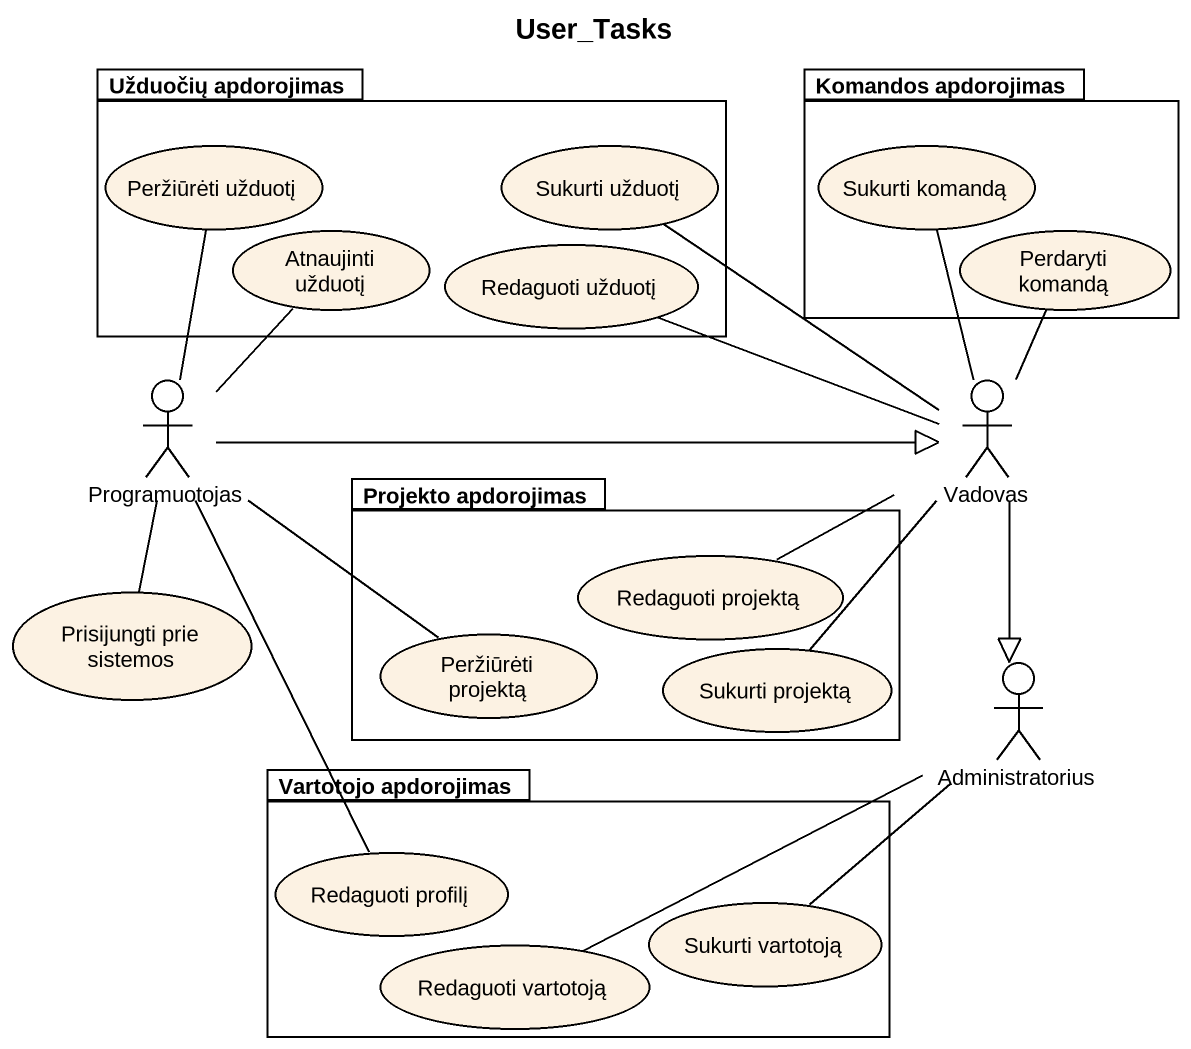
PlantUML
@startuml
title User_Tasks
package "Užduočių apdorojimas" as Užduočių_apdorojimas {
  usecase "Peržiūrėti užduotį" as Peržiūrėti_užduotį
  usecase "Sukurti užduotį" as Sukurti_užduotį
  usecase "Atnaujinti užduotį" as Atnaujinti_užduotį
  usecase "Redaguoti užduotį" as Redaguoti_užduotį
}
package "Komandos apdorojimas" as Komandos_apdorojimas {
  usecase "Sukurti komandą" as Sukurti_komandą
  usecase "Perdaryti komandą" as Perdaryti_komandą
}
actor Programuotojas
actor Vadovas
package "Projekto apdorojimas" as Projekto_apdorojimas {
  usecase "Redaguoti projektą" as Redaguoti_projektą
  usecase "Peržiūrėti projektą" as Peržiūrėti_projektą
  usecase "Sukurti projektą" as Sukurti_projektą
}
usecase "Prisijungti prie sistemos" as Prisijungti_prie_sistemos
actor Administratorius
package "Vartotojo apdorojimas" as Vartotojo_apdorojimas {
  usecase "Redaguoti profilį" as Redaguoti_profilį
  usecase "Sukurti vartotoją" as Sukurti_vartotoją
  usecase "Redaguoti vartotoją" as Redaguoti_vartotoją
}
Peržiūrėti_užduotį -- Programuotojas
Sukurti_užduotį -- Vadovas
Sukurti_komandą -- Vadovas
Atnaujinti_užduotį -- Programuotojas
Redaguoti_užduotį -right- Vadovas
Perdaryti_komandą -- Vadovas
Programuotojas -right-|> Vadovas
Vadovas --|> Administratorius
Redaguoti_projektą -right- Vadovas
Prisijungti_prie_sistemos -up- Programuotojas
Peržiūrėti_projektą -up- Programuotojas
Sukurti_projektą -up- Vadovas
Redaguoti_profilį -up- Programuotojas
Sukurti_vartotoją -up- Administratorius
Redaguoti_vartotoją -right- Administratorius
@enduml
